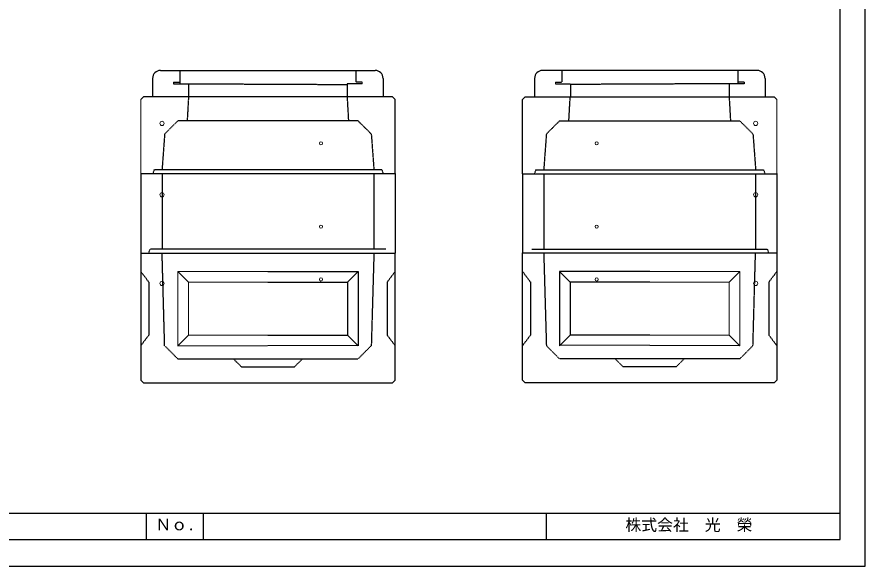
# Model space of a CAD drawing. Units: millimetres, scale not verified. Extents: x -297 to 298, y -210 to 211.
# Drawn here: x -22.3 to 297.9, y -210 to -2.7 of the extents above; entities that cross this region are included whole.
import ezdxf
from ezdxf.enums import TextEntityAlignment as Align

# ---------------------------------------------------------------- set-up
doc = ezdxf.new("R2010")
doc.units = ezdxf.units.MM
doc.linetypes.add('USER2', pattern=[4.7625, 3.175, -1.5875])
doc.layers.add('0-0', color=7, linetype='Continuous')
for name, color, linetype, lineweight in [('0-1_0', 9, 'Continuous', 25), ('0-3_pen1実線', 4, 'Continuous', 13), ('0-4_pen2実線', 3, 'Continuous', 13), ('0-5_pen3実線', 7, 'Continuous', 25), ('0-6_pen4実線', 7, 'Continuous', 25), ('0-7_pen2破線', 3, 'USER2', 25), ('0-9_draw', 7, 'Continuous', 13)]:
    doc.layers.add(name, color=color, linetype=linetype, lineweight=lineweight)
doc.styles.add('ＭＳ ゴシック', font='')
doc.styles.get('ＭＳ ゴシック').set_extended_font_data('MS Gothic')

# ---------------------------------------------------------------- blocks, each defined once
blk = doc.blocks.new('部分図 1')
at = {"layer": '0-1_0'}
blk.add_lwpolyline([(0.1, 0.3), (11898.1, 0.3), (11898.1, 8410.3), (0.1, 8410.3)], close=True, dxfattribs=at)
at = {"layer": '0-3_pen1実線'}
for p, q in [((7988.94, 3636.04), (7994.9, 3642)), ((9673.06, 3636.04), (9667.1, 3642))]:
    blk.add_line(p, q, dxfattribs=at)
at = {"layer": '0-4_pen2実線'}
for p, q in [((8100.94, 3654), (8100.94, 3642)), ((9561.06, 3654), (9561.06, 3642))]:
    blk.add_line(p, q, dxfattribs=at)
for centre, radius in [((6590, 3342), 16), ((11072, 3342), 16), ((7790, 3192), 12), ((9872, 3192), 12), ((6590, 2803), 16), ((11072, 2803), 16), ((7790, 2563), 12), ((9872, 2563), 12), ((6590, 2134), 16), ((7790, 2164), 12), ((9872, 2164), 12), ((11072, 2134), 16)]:
    blk.add_circle(centre, radius, dxfattribs=at)
at = {"layer": '0-5_pen3実線'}
for p, q in [((6578.94, 3742), (8198.94, 3742)), ((11083.06, 3742), (9463.06, 3742)), ((6518.94, 3682), (6518.94, 3542)), ((8258.94, 3682), (8258.94, 3542)), ((9403.06, 3682), (9403.06, 3542)), ((11143.06, 3682), (11143.06, 3542)), ((8330, 3542), (6450, 3542)), ((8350, 3522), (8330, 3542)), ((8350, 2962), (8350, 3522)), ((9312, 3522), (9332, 3542)), ((9312, 2962), (9312, 3522)), ((9332, 3542), (11212, 3542)), ((6430, 2963), (6430, 2363)), ((8350, 2962), (6430, 2962)), ((8350, 2963), (8350, 2363)), ((9312, 2963), (9312, 2363)), ((9312, 2962), (11232, 2962)), ((11232, 2963), (11232, 2363)), ((6430, 2364), (6430, 1404)), ((6430, 2363), (8350, 2363)), ((8350, 1404), (8350, 2364)), ((9312, 1404), (9312, 2364)), ((11232, 2363), (9312, 2363)), ((11232, 2364), (11232, 1404)), ((7390, 2224), (8070, 2224)), ((8070, 2224), (7990, 2144)), ((8070, 2224), (8070, 1664)), ((10272, 2224), (9592, 2224)), ((9592, 2224), (9672, 2144)), ((9592, 2224), (9592, 1664)), ((7390, 2144), (7990, 2144)), ((7990, 2144), (7990, 1744)), ((10272, 2144), (9672, 2144)), ((9672, 2144), (9672, 1744)), ((7390, 1744), (7990, 1744)), ((7990, 1744), (8070, 1664)), ((9672, 1744), (9592, 1664)), ((10272, 1744), (9672, 1744)), ((6710, 1664), (8067.06, 1666.94)), ((10952, 1664), (9594.94, 1666.94)), ((6430, 1404), (6450, 1384)), ((6450, 1384), (8330, 1384)), ((8350, 1404), (8330, 1384)), ((9312, 1404), (9332, 1384)), ((11212, 1384), (9332, 1384)), ((11232, 1404), (11212, 1384)), ((6900.1, 400.3), (6900.1, 200.3))]:
    blk.add_line(p, q, dxfattribs=at)
for centre, start, end in [((6578.94, 3682), 90, 180), ((8198.94, 3682), 0, 90), ((9463.06, 3682), 90, 180), ((11083.06, 3682), 0, 90)]:
    blk.add_arc(centre, 60, start, end, dxfattribs=at)
at = {"layer": '0-6_pen4実線'}
for p, q in [((200.1, 400.3), (11709.1, 400.3)), ((6470.1, 400.3), (6470.1, 200.3)), ((9490.1, 400.3), (9490.1, 200.3))]:
    blk.add_line(p, q, dxfattribs=at)
blk.add_lwpolyline([(200.1, 200.3), (11709.1, 200.3), (11709.1, 8215.3), (200.1, 8215.3)], close=True, dxfattribs=at)
at = {"layer": '0-7_pen2破線'}
for p, q in [((6724.94, 3742), (6724.94, 3642)), ((8052.94, 3742), (8052.94, 3654)), ((9609.06, 3742), (9609.06, 3654)), ((10937.06, 3742), (10937.06, 3642)), ((6676.94, 3654), (6724.94, 3654)), ((6676.94, 3654), (6676.94, 3642)), ((8100.94, 3654), (8052.94, 3654)), ((9561.06, 3654), (9609.06, 3654)), ((10985.06, 3654), (10937.06, 3654)), ((10985.06, 3654), (10985.06, 3642)), ((6676.94, 3642), (7988.94, 3636.04)), ((6788.94, 3642), (6788.94, 3542)), ((7988.94, 3642), (7988.94, 3542)), ((8100.94, 3642), (7988.94, 3642)), ((9561.06, 3642), (9673.06, 3642)), ((10985.06, 3642), (9673.06, 3636.04)), ((9673.06, 3642), (9673.06, 3542)), ((10873.06, 3642), (10873.06, 3542)), ((6790, 3542), (6780, 3362)), ((8000, 3362), (7990, 3542)), ((9662, 3362), (9672, 3542)), ((10872, 3542), (10882, 3362)), ((6610, 3262), (6710, 3362)), ((8070, 3362), (8170, 3262)), ((9592, 3362), (9492, 3262)), ((11052, 3262), (10952, 3362)), ((6610, 3262), (6590, 2992)), ((8170, 3262), (8190, 2992)), ((9492, 3262), (9472, 2992)), ((11052, 3262), (11072, 2992)), ((6530, 2992), (6520, 2962)), ((7390, 2992), (6530, 2992)), ((6590, 2963), (6590, 2393)), ((8250, 2992), (7390, 2992)), ((8190, 2963), (8190, 2393)), ((8250, 2992), (8260, 2962)), ((9412, 2992), (9402, 2962)), ((9412, 2992), (10272, 2992)), ((9472, 2963), (9472, 2393)), ((10272, 2992), (11132, 2992)), ((11072, 2963), (11072, 2393)), ((11132, 2992), (11142, 2962)), ((6490, 2363), (6500, 2393)), ((7390, 2393), (6500, 2393)), ((8280, 2393), (7390, 2393)), ((9382, 2393), (10272, 2393)), ((10272, 2393), (11162, 2393)), ((11172, 2363), (11162, 2393)), ((6610, 1664), (6590.82, 2364)), ((11052, 1664), (11071.18, 2364)), ((6430, 2224), (6490, 2144)), ((8350, 2224), (8290, 2144)), ((9312, 2224), (9372, 2144)), ((11232, 2224), (11172, 2144)), ((8290, 2144), (8290, 1744)), ((9372, 2144), (9372, 1744)), ((8290, 1744), (8350, 1664)), ((9372, 1744), (9312, 1664)), ((6710, 1564), (6610, 1664)), ((10952, 1564), (11052, 1664)), ((6710, 1564), (8070, 1564)), ((7190, 1504), (7130, 1564)), ((7590, 1504), (7650, 1564)), ((10952, 1564), (9592, 1564)), ((10072, 1504), (10012, 1564)), ((10472, 1504), (10532, 1564)), ((7190, 1504), (7590, 1504)), ((10472, 1504), (10072, 1504))]:
    blk.add_line(p, q, dxfattribs=at)
for points in [[(8070, 3362), (7390, 3362), (6710, 3362)], [(9592, 3362), (10272, 3362), (10952, 3362)], [(8190, 2364), (8170, 1664), (8070, 1564)], [(9472, 2364), (9492, 1664), (9592, 1564)], [(6490, 2144), (6490, 1744), (6430, 1664)], [(11172, 2144), (11172, 1744), (11232, 1664)]]:
    blk.add_lwpolyline(points, dxfattribs=at)
at = {"layer": '0-9_draw'}
for p, q in [((6430, 3522), (6450, 3542)), ((6430, 3522), (6430, 2962)), ((11232, 3522), (11212, 3542)), ((11232, 3522), (11232, 2962)), ((6710, 2224), (7390, 2224)), ((6710, 2224), (6710, 1664)), ((6710, 2224), (6790, 2144)), ((10952, 2224), (10272, 2224)), ((10952, 2224), (10872, 2144)), ((10952, 2224), (10952, 1664)), ((6790, 2144), (7390, 2144)), ((6790, 2144), (6790, 1744)), ((10872, 2144), (10272, 2144)), ((10872, 2144), (10872, 1744)), ((6790, 1744), (6710, 1664)), ((6790, 1744), (7390, 1744)), ((10872, 1744), (10272, 1744)), ((10872, 1744), (10952, 1664))]:
    blk.add_line(p, q, dxfattribs=at)
at = {"layer": '0-5_pen3実線', "style": 'ＭＳ ゴシック'}
for s, p in [('Ｎｏ.', (6539.8, 243.63)), ('株式会社\u3000光\u3000榮', (10088.1, 240.3))]:
    blk.add_text(s, height=87.98, dxfattribs=at).set_placement(p, align=Align.BOTTOM_LEFT)

msp = doc.modelspace()

# ---------------------------------------------------------------- block references
at = {"layer": '0-0', "xscale": 0.05, "yscale": 0.05}
msp.add_blockref('部分図 1', (-297, -210), dxfattribs=at)

doc.saveas('drawing.dxf')
